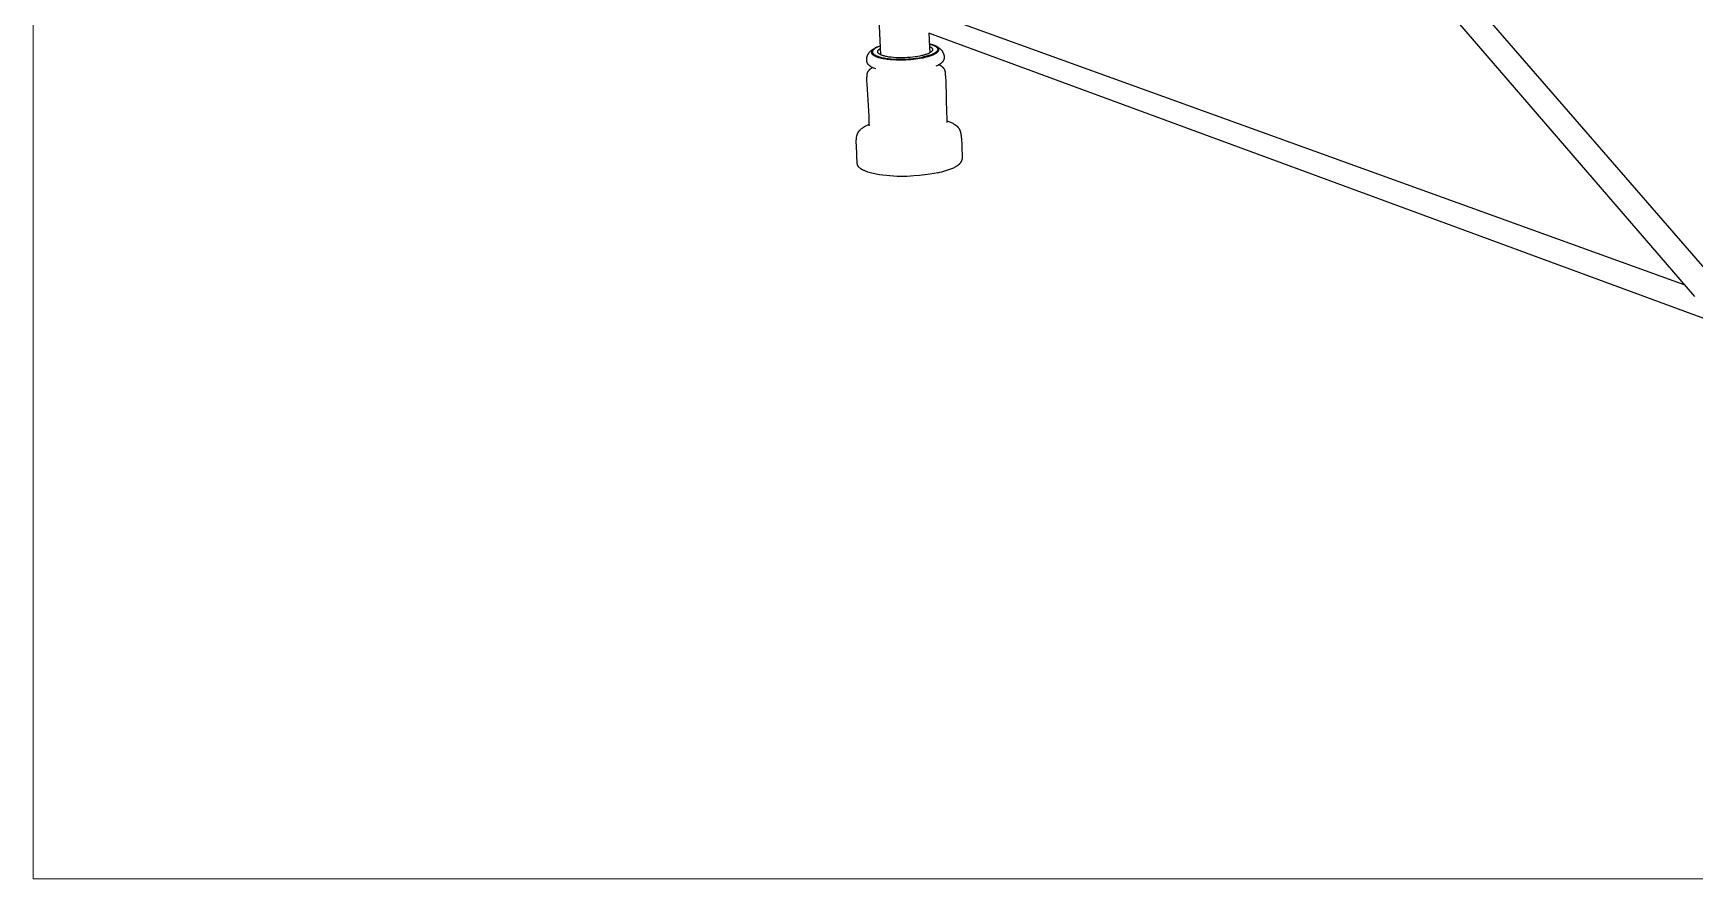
# Model space of a CAD drawing. Header units: millimetres. Extents: x -1519 to 3497, y -297 to 3208.
# Drawn here: x -1519 to -61, y -297 to 445 of the extents above; entities that cross this region are included whole.
import ezdxf

# ---------------------------------------------------------------- set-up
doc = ezdxf.new("R2010")
doc.units = ezdxf.units.MM
doc.header["$MEASUREMENT"] = 0
doc.layers.add('Domyślny', color=7, linetype='Continuous', true_color=0x000000)
doc.layers.add('Utwórz2D linie widoczne', color=7, linetype='Continuous', true_color=0x000000)

msp = doc.modelspace()

# ---------------------------------------------------------------- linework, layer by layer
at = {"layer": 'Domyślny', "color": 18, "lineweight": 15, "true_color": 0x000000}
for p, q in [((-1519.1, -296.8), (-1519.1, 3207.8)), ((3492.4, -296.8), (-1519.1, -296.8))]:
    msp.add_line(p, q, dxfattribs=at)
at = {"layer": 'Utwórz2D linie widoczne'}
for p, q in [((-775.5, 426.1), (-801.8, 1034.2)), ((-322.9, 549.9), (-44.8, 229.6)), ((-61.3, 214), (-340.1, 537.3)), ((-705.4, 453.8), (-70.1, 224.2)), ((-33.5, 187.6), (-733.4, 445.1)), ((-733.2, 445), (-732.5, 427.9)), ((-787.8, 423), (-787.7, 423.2)), ((-787.8, 422.7), (-787.8, 423)), ((-787.7, 423.7), (-787.6, 423.9)), ((-787.7, 423.4), (-787.7, 423.7)), ((-787.7, 423.2), (-787.7, 423.4)), ((-787.6, 424.1), (-787.5, 424.4)), ((-787.6, 423.9), (-787.6, 424.1)), ((-787.5, 424.4), (-787.4, 424.6)), ((-787.4, 424.8), (-787.3, 425)), ((-787.4, 424.6), (-787.4, 424.8)), ((-787.3, 425), (-787.2, 425.3)), ((-787.2, 425.3), (-787.1, 425.6)), ((-787.1, 425.6), (-787, 425.9)), ((-787, 425.9), (-786.8, 426.2)), ((-786.8, 426.2), (-786.7, 426.5)), ((-786.7, 426.5), (-786.5, 426.7)), ((-786.5, 426.7), (-786.3, 427)), ((-786.3, 427), (-786.2, 427.3)), ((-786.2, 427.3), (-786, 427.6)), ((-786, 427.6), (-785.8, 427.9)), ((-785.8, 427.9), (-785.6, 428.1)), ((-785.6, 428.1), (-785.3, 428.4)), ((-785.3, 428.4), (-785.1, 428.6)), ((-785.1, 428.6), (-784.9, 428.9)), ((-784.9, 428.9), (-784.7, 429.1)), ((-784.7, 429.1), (-784.4, 429.3)), ((-784.4, 429.3), (-784.1, 429.6)), ((-784.1, 429.6), (-783.9, 429.8)), ((-783.9, 429.8), (-783.6, 430.1)), ((-783.6, 428.8), (-783.7, 428.7)), ((-783.7, 428.7), (-783.7, 428.6)), ((-783.7, 428.6), (-783.7, 428.5)), ((-783.7, 428.5), (-783.7, 428.4)), ((-783.7, 428.4), (-783.7, 428.3)), ((-783.7, 428.3), (-783.7, 428.2)), ((-783.7, 428.2), (-783.7, 428.1)), ((-783.7, 428.1), (-783.7, 428)), ((-783.7, 428), (-783.6, 427.9)), ((-783.6, 430.1), (-783.3, 430.3)), ((-783.5, 429.2), (-783.6, 429.1)), ((-783.6, 429.1), (-783.6, 429)), ((-783.6, 429), (-783.6, 428.9)), ((-783.6, 428.9), (-783.6, 428.8)), ((-783.6, 427.9), (-783.6, 427.8)), ((-783.6, 427.8), (-783.6, 427.7)), ((-783.6, 427.7), (-783.5, 427.6)), ((-783.4, 429.4), (-783.5, 429.3)), ((-783.5, 429.3), (-783.5, 429.2)), ((-783.5, 427.6), (-783.5, 427.5)), ((-783.5, 427.5), (-783.5, 427.4)), ((-783.5, 427.4), (-783.4, 427.3)), ((-783.3, 429.6), (-783.4, 429.5)), ((-783.4, 429.5), (-783.4, 429.4)), ((-783.4, 427.3), (-783.3, 427.2)), ((-783.3, 430.3), (-783, 430.5)), ((-783.2, 429.8), (-783.3, 429.7)), ((-783.3, 429.7), (-783.3, 429.6)), ((-783.3, 427.2), (-783.3, 427.2)), ((-783.3, 427.2), (-783.2, 427.1)), ((-783.1, 429.9), (-783.2, 429.8)), ((-783.2, 427.1), (-783.1, 427)), ((-783, 430.1), (-783.1, 430)), ((-783.1, 430), (-783.1, 429.9)), ((-783.1, 427), (-783.1, 426.9)), ((-783.1, 426.9), (-783, 426.8)), ((-783, 430.5), (-782.7, 430.7)), ((-782.9, 430.1), (-783, 430.1)), ((-783, 426.8), (-782.9, 426.7)), ((-782.8, 430.2), (-782.9, 430.1)), ((-782.9, 426.7), (-782.8, 426.6)), ((-782.7, 430.4), (-782.8, 430.3)), ((-782.8, 430.3), (-782.8, 430.2)), ((-782.7, 429.2), (-782.8, 429.1)), ((-782.8, 429.1), (-782.8, 429.1)), ((-782.8, 429.1), (-782.8, 429)), ((-782.8, 429), (-782.8, 428.9)), ((-782.8, 428.9), (-782.8, 428.8)), ((-782.8, 428.8), (-782.8, 428.7)), ((-782.8, 428.7), (-782.8, 428.6)), ((-782.8, 428.6), (-782.8, 428.5)), ((-782.8, 428.5), (-782.8, 428.4)), ((-782.8, 428.4), (-782.8, 428.3)), ((-782.8, 428.3), (-782.7, 428.2)), ((-782.8, 426.6), (-782.7, 426.5)), ((-782.7, 430.7), (-782.4, 430.9)), ((-782.6, 430.5), (-782.7, 430.4)), ((-782.6, 429.5), (-782.7, 429.4)), ((-782.7, 429.4), (-782.7, 429.3)), ((-782.7, 429.3), (-782.7, 429.2)), ((-782.7, 428.2), (-782.7, 428.1)), ((-782.7, 428.1), (-782.7, 428)), ((-782.7, 428), (-782.6, 427.9)), ((-782.7, 426.5), (-782.6, 426.4)), ((-782.5, 430.6), (-782.6, 430.5)), ((-782.5, 429.8), (-782.6, 429.7)), ((-782.6, 429.7), (-782.6, 429.6)), ((-782.6, 429.6), (-782.6, 429.5)), ((-782.6, 427.9), (-782.6, 427.8)), ((-782.6, 427.8), (-782.5, 427.7)), ((-782.6, 426.4), (-782.5, 426.3)), ((-782.4, 430.7), (-782.5, 430.6)), ((-782.4, 430), (-782.5, 429.9)), ((-782.5, 429.9), (-782.5, 429.8)), ((-782.5, 427.7), (-782.5, 427.6)), ((-782.5, 427.6), (-782.4, 427.6)), ((-782.5, 426.3), (-782.4, 426.2)), ((-782.4, 430.9), (-782, 431.1)), ((-782.3, 430.8), (-782.4, 430.7)), ((-782.3, 430.1), (-782.4, 430)), ((-782.4, 427.6), (-782.4, 427.5)), ((-782.4, 427.5), (-782.3, 427.4)), ((-782.4, 426.2), (-782.3, 426.1)), ((-782.2, 430.9), (-782.3, 430.8)), ((-782.2, 430.2), (-782.3, 430.1)), ((-782.3, 430.1), (-782.3, 430.1)), ((-782.3, 427.4), (-782.2, 427.3)), ((-782.3, 426.1), (-782.1, 426)), ((-782.1, 430.9), (-782.2, 430.9)), ((-782.1, 430.3), (-782.2, 430.2)), ((-782.2, 427.3), (-782.2, 427.2)), ((-782.2, 427.2), (-782.1, 427.1)), ((-781.9, 431.1), (-782.1, 430.9)), ((-782, 430.5), (-782.1, 430.4)), ((-782.1, 430.4), (-782.1, 430.3)), ((-782.1, 427.1), (-782, 427)), ((-782.1, 426), (-782, 425.9)), ((-782, 431.1), (-781.7, 431.3)), ((-781.9, 430.6), (-782, 430.5)), ((-782, 427), (-781.9, 426.9)), ((-782, 425.9), (-781.9, 425.8)), ((-781.6, 431.3), (-781.9, 431.1)), ((-781.8, 430.7), (-781.9, 430.6)), ((-781.9, 426.9), (-781.8, 426.8)), ((-781.9, 425.8), (-781.7, 425.7)), ((-781.7, 430.8), (-781.8, 430.7)), ((-781.8, 426.8), (-781.7, 426.7)), ((-781.7, 431.3), (-781.3, 431.6)), ((-781.6, 430.9), (-781.7, 430.8)), ((-781.7, 430.8), (-781.7, 430.8)), ((-781.7, 426.7), (-781.6, 426.6)), ((-781.7, 425.7), (-781.6, 425.6)), ((-781.4, 431.4), (-781.6, 431.3)), ((-781.5, 431), (-781.6, 430.9)), ((-781.6, 426.6), (-781.5, 426.5)), ((-781.6, 425.6), (-781.4, 425.5)), ((-781.4, 431.1), (-781.5, 431)), ((-781.5, 426.5), (-781.4, 426.4)), ((-781.1, 431.6), (-781.4, 431.4)), ((-781.2, 431.3), (-781.4, 431.1)), ((-781.4, 426.4), (-781.2, 426.4)), ((-781.4, 425.5), (-781.3, 425.4)), ((-781.3, 431.6), (-781, 431.8)), ((-781.3, 425.4), (-780.9, 425.3)), ((-781, 431.4), (-781.2, 431.3)), ((-781.2, 426.4), (-781.1, 426.3)), ((-780.9, 431.8), (-781.1, 431.6)), ((-781.1, 426.3), (-781, 426.2)), ((-781, 431.8), (-780.6, 432)), ((-780.7, 431.6), (-781, 431.4)), ((-781, 426.2), (-780.8, 426.1)), ((-780.6, 431.9), (-780.9, 431.8)), ((-780.9, 425.3), (-780.6, 425.1)), ((-780.8, 426.1), (-780.7, 426)), ((-780.5, 431.7), (-780.7, 431.6)), ((-780.7, 426), (-780.6, 425.9)), ((-780.6, 432), (-779.9, 432.3)), ((-780.3, 432.1), (-780.6, 431.9)), ((-780.6, 425.9), (-780.4, 425.8)), ((-780.6, 425.1), (-780.2, 424.9)), ((-780.3, 431.9), (-780.5, 431.7)), ((-780.4, 425.8), (-780.1, 425.7)), ((-780, 432.2), (-780.3, 432.1)), ((-780, 432), (-780.3, 431.9)), ((-780.2, 424.9), (-779.8, 424.7)), ((-780.1, 425.7), (-779.7, 425.5)), ((-779.7, 432.4), (-780, 432.2)), ((-779.7, 432.2), (-780, 432)), ((-779.9, 432.3), (-779.1, 432.7)), ((-779.8, 424.7), (-779.4, 424.6)), ((-779.1, 432.7), (-779.7, 432.4)), ((-779.5, 432.3), (-779.7, 432.2)), ((-779.7, 425.5), (-779.4, 425.3)), ((-779.2, 432.5), (-779.5, 432.3)), ((-779.4, 425.3), (-779, 425.2)), ((-779.4, 424.6), (-779, 424.4)), ((-778.9, 432.6), (-779.2, 432.5)), ((-778.5, 432.9), (-779.1, 432.7)), ((-779, 425.2), (-778.6, 425)), ((-779, 424.4), (-778.5, 424.2)), ((-778.3, 432.9), (-778.9, 432.6)), ((-778.6, 425), (-778.2, 424.8)), ((-777.8, 433.2), (-778.5, 432.9)), ((-778.5, 424.2), (-778, 424.1)), ((-777.7, 433.1), (-778.3, 432.9)), ((-778.2, 429.2), (-778.2, 429.3)), ((-778.2, 429.3), (-778.1, 429.3)), ((-778.2, 429.1), (-778.2, 429.2)), ((-778.2, 429.2), (-778.2, 429.2)), ((-778.2, 429), (-778.2, 429.1)), ((-778.2, 428.9), (-778.2, 429)), ((-778.2, 429), (-778.2, 429)), ((-778.2, 428.8), (-778.2, 428.9)), ((-778.2, 428.9), (-778.2, 428.9)), ((-778.2, 428.7), (-778.2, 428.8)), ((-778.2, 428.8), (-778.2, 428.8)), ((-778.2, 428.6), (-778.2, 428.7)), ((-778.2, 428.7), (-778.2, 428.7)), ((-778.1, 428.5), (-778.2, 428.6)), ((-778.2, 428.6), (-778.2, 428.6)), ((-778.2, 424.8), (-777.7, 424.7)), ((-778.1, 429.5), (-778.1, 429.6)), ((-778.1, 429.6), (-778, 429.6)), ((-778.1, 429.4), (-778.1, 429.5)), ((-778.1, 429.5), (-778.1, 429.5)), ((-778.1, 429.3), (-778.1, 429.4)), ((-778.1, 429.4), (-778.1, 429.4)), ((-778.1, 428.4), (-778.1, 428.5)), ((-778.1, 428.5), (-778.1, 428.5)), ((-778.1, 428.3), (-778.1, 428.4)), ((-778.1, 428.4), (-778.1, 428.4)), ((-778, 428.2), (-778.1, 428.3)), ((-778.1, 428.3), (-778.1, 428.3)), ((-778, 429.7), (-778, 429.8)), ((-778, 429.8), (-777.9, 429.8)), ((-778, 429.6), (-778, 429.7)), ((-778, 429.7), (-778, 429.7)), ((-778, 428.1), (-778, 428.2)), ((-778, 428.2), (-778, 428.2)), ((-778, 428), (-778, 428.1)), ((-778, 428.1), (-778, 428.1)), ((-777.9, 428), (-778, 428)), ((-778, 424.1), (-777.5, 423.9)), ((-777.9, 429.9), (-777.8, 430)), ((-777.9, 429.8), (-777.9, 429.9)), ((-777.9, 429.9), (-777.9, 429.9)), ((-777.9, 427.9), (-777.9, 428)), ((-777.9, 428), (-777.9, 428)), ((-777.8, 427.9), (-777.9, 427.9)), ((-777.2, 433.4), (-777.8, 433.2)), ((-777.8, 430), (-777.8, 430.1)), ((-777.8, 430.1), (-777.7, 430.1)), ((-777.8, 430), (-777.8, 430)), ((-777.8, 427.8), (-777.8, 427.9)), ((-777.7, 427.7), (-777.8, 427.8)), ((-777.8, 427.8), (-777.8, 427.8)), ((-777.1, 433.4), (-777.7, 433.1)), ((-777.7, 430.1), (-777.7, 430.2)), ((-777.7, 430.2), (-777.6, 430.2)), ((-777.7, 427.6), (-777.7, 427.7)), ((-777.7, 427.7), (-777.7, 427.7)), ((-777.6, 427.6), (-777.7, 427.6)), ((-777.7, 424.7), (-777.3, 424.5)), ((-777.6, 430.3), (-777.5, 430.5)), ((-777.6, 430.2), (-777.6, 430.3)), ((-777.6, 430.3), (-777.6, 430.3)), ((-777.6, 427.5), (-777.6, 427.6)), ((-777.5, 427.5), (-777.6, 427.5)), ((-777.5, 430.5), (-777.4, 430.6)), ((-777.5, 427.4), (-777.5, 427.5)), ((-777.4, 427.3), (-777.5, 427.4)), ((-777.5, 423.9), (-777, 423.8)), ((-777.4, 430.6), (-777.3, 430.7)), ((-777.3, 427.3), (-777.4, 427.3)), ((-777.3, 430.7), (-777.2, 430.8)), ((-777.2, 427.2), (-777.3, 427.3)), ((-777.3, 424.5), (-776.8, 424.4)), ((-776.5, 433.7), (-777.2, 433.4)), ((-777.2, 430.8), (-777, 430.9)), ((-777.1, 427.1), (-777.2, 427.2)), ((-776.4, 433.6), (-777.1, 433.4)), ((-777, 427), (-777.1, 427.1)), ((-777, 430.9), (-776.9, 431)), ((-776.8, 426.9), (-777, 427)), ((-777, 423.8), (-776, 423.5)), ((-776.9, 431), (-776.8, 431.1)), ((-776.8, 431.1), (-776.6, 431.2)), ((-776.7, 426.8), (-776.8, 426.9)), ((-776.8, 424.4), (-775.8, 424.1)), ((-776.6, 426.7), (-776.7, 426.8)), ((-776.6, 431.2), (-776.5, 431.3)), ((-776.5, 426.6), (-776.6, 426.7)), ((-775.8, 433.9), (-776.5, 433.7)), ((-776.5, 431.3), (-776.4, 431.4)), ((-776.3, 426.6), (-776.5, 426.6)), ((-775.8, 433.9), (-776.4, 433.6)), ((-776.4, 431.4), (-776.2, 431.5)), ((-776.2, 426.5), (-776.3, 426.6)), ((-776.2, 431.5), (-776, 431.6)), ((-776, 426.4), (-776.2, 426.5)), ((-776, 431.6), (-775.7, 431.8)), ((-775.9, 426.3), (-776, 426.4)), ((-776, 423.5), (-774.9, 423.2)), ((-775.6, 426.2), (-775.9, 426.3)), ((-775.8, 424.1), (-774.8, 423.9)), ((-775.3, 426), (-775.6, 426.2)), ((-774.9, 425.9), (-775.3, 426)), ((-774.6, 425.7), (-774.9, 425.9)), ((-774.9, 423.2), (-773.7, 423)), ((-774.8, 423.9), (-773.7, 423.6)), ((-774, 425.5), (-774.6, 425.7)), ((-773.3, 425.3), (-774, 425.5)), ((-773.7, 423.6), (-772.6, 423.4)), ((-773.7, 423), (-772.5, 422.8)), ((-772.6, 425.1), (-773.3, 425.3)), ((-771.9, 424.9), (-772.6, 425.1)), ((-772.6, 423.4), (-771.4, 423.2)), ((-772.5, 422.8), (-771.2, 422.6)), ((-771.1, 424.7), (-771.9, 424.9)), ((-771.4, 423.2), (-770.1, 423)), ((-770.3, 424.6), (-771.1, 424.7)), ((-769.4, 424.4), (-770.3, 424.6)), ((-770.1, 423), (-768.9, 422.9)), ((-768.4, 424.2), (-769.4, 424.4)), ((-768.9, 422.9), (-766.3, 422.6)), ((-767.4, 424.1), (-768.4, 424.2)), ((-766.4, 424), (-767.4, 424.1)), ((-764.2, 423.8), (-766.4, 424)), ((-761.9, 423.6), (-764.2, 423.8)), ((-759.5, 423.5), (-761.9, 423.6)), ((-757, 423.5), (-759.5, 423.5)), ((-754.5, 423.6), (-757, 423.5)), ((-752.1, 423.7), (-754.5, 423.6)), ((-749.7, 423.9), (-752.1, 423.7)), ((-747.4, 424.1), (-749.7, 423.9)), ((-749, 422.7), (-747, 422.9)), ((-745.2, 424.4), (-747.4, 424.1)), ((-747, 422.9), (-745.1, 423.1)), ((-743.1, 424.7), (-745.2, 424.4)), ((-745.1, 423.1), (-743.3, 423.3)), ((-744.9, 422.6), (-743, 422.8)), ((-743.3, 423.3), (-741.7, 423.6)), ((-741.2, 425), (-743.1, 424.7)), ((-743, 422.8), (-741.3, 423.1)), ((-741.7, 423.6), (-740.2, 423.8)), ((-741.3, 423.1), (-739.7, 423.4)), ((-739.6, 425.4), (-741.2, 425)), ((-740.2, 423.8), (-738.8, 424.1)), ((-739.7, 423.4), (-738.3, 423.6)), ((-738.8, 425.6), (-739.6, 425.4)), ((-738, 425.8), (-738.8, 425.6)), ((-737.1, 424.5), (-738.8, 424.1)), ((-738.3, 423.6), (-736.5, 424)), ((-737.2, 426), (-738, 425.8)), ((-736.4, 426.3), (-737.2, 426)), ((-735.4, 424.9), (-737.1, 424.5)), ((-736.5, 424), (-734.8, 424.5)), ((-735.7, 426.5), (-736.4, 426.3)), ((-735, 426.8), (-735.7, 426.5)), ((-734.6, 425.1), (-735.4, 424.9)), ((-734.3, 427), (-735, 426.8)), ((-734.8, 424.5), (-733.9, 424.7)), ((-733.7, 425.4), (-734.6, 425.1)), ((-733.7, 427.3), (-734.3, 427)), ((-733.9, 424.7), (-733, 425)), ((-733.4, 427.4), (-733.7, 427.3)), ((-732.9, 425.6), (-733.7, 425.4)), ((-733.1, 427.6), (-733.4, 427.4)), ((-732.8, 427.7), (-733.1, 427.6)), ((-733, 425), (-732.1, 425.2)), ((-732.2, 435.5), (-732.9, 435.7)), ((-732.9, 435.6), (-732.2, 435.5)), ((-732.1, 425.9), (-732.9, 425.6)), ((-732.8, 433.5), (-732.5, 433.4)), ((-732.6, 427.9), (-732.8, 427.7)), ((-732.3, 428), (-732.6, 427.9)), ((-732.5, 433.4), (-732.3, 433.3)), ((-732.3, 433.3), (-732.1, 433.2)), ((-732.1, 428.2), (-732.3, 428)), ((-731.5, 435.3), (-732.2, 435.5)), ((-732.2, 435.5), (-731.6, 435.3)), ((-732.1, 433.2), (-731.9, 433.1)), ((-731.9, 428.3), (-732.1, 428.2)), ((-731.3, 426.2), (-732.1, 425.9)), ((-732.1, 425.2), (-731.3, 425.5)), ((-731.9, 433.1), (-731.7, 433)), ((-731.6, 428.5), (-731.9, 428.3)), ((-731.7, 433), (-731.5, 432.8)), ((-731.6, 435.3), (-731, 435.1)), ((-731.4, 428.6), (-731.6, 428.5)), ((-730.9, 435.2), (-731.5, 435.3)), ((-731.5, 432.8), (-731.4, 432.8)), ((-731.4, 432.8), (-731.3, 432.7)), ((-731.3, 428.7), (-731.4, 428.6)), ((-731.3, 432.7), (-731.2, 432.6)), ((-731.2, 428.8), (-731.3, 428.8)), ((-731.3, 428.8), (-731.3, 428.7)), ((-730.5, 426.5), (-731.3, 426.2)), ((-731.3, 425.5), (-730.4, 425.8)), ((-731.2, 432.6), (-731.2, 432.6)), ((-731.2, 432.6), (-731.1, 432.5)), ((-731.1, 428.9), (-731.2, 428.8)), ((-731.1, 432.5), (-731, 432.4)), ((-731, 429), (-731.1, 428.9)), ((-731, 435.1), (-730.5, 434.9)), ((-731, 432.4), (-730.9, 432.4)), ((-730.9, 429.1), (-731, 429)), ((-730.3, 435), (-730.9, 435.2)), ((-730.9, 432.4), (-730.8, 432.3)), ((-730.8, 429.1), (-730.9, 429.1)), ((-730.8, 432.3), (-730.8, 432.2)), ((-730.8, 432.2), (-730.7, 432.2)), ((-730.7, 429.3), (-730.8, 429.2)), ((-730.8, 429.2), (-730.8, 429.1)), ((-730.7, 432.2), (-730.7, 432.1)), ((-730.7, 432.1), (-730.6, 432)), ((-730.6, 429.4), (-730.7, 429.3)), ((-730.6, 432), (-730.5, 432)), ((-730.5, 429.5), (-730.6, 429.4)), ((-730.6, 429.4), (-730.6, 429.4)), ((-730.5, 434.9), (-729.9, 434.7)), ((-730.5, 432), (-730.5, 431.9)), ((-730.5, 431.9), (-730.4, 431.8)), ((-730.4, 429.7), (-730.5, 429.6)), ((-730.5, 429.6), (-730.5, 429.5)), ((-730.1, 426.7), (-730.5, 426.5)), ((-730.4, 431.8), (-730.4, 431.8)), ((-730.4, 431.8), (-730.3, 431.7)), ((-730.3, 429.8), (-730.4, 429.7)), ((-730.4, 429.7), (-730.4, 429.7)), ((-730.4, 425.8), (-729.6, 426.2)), ((-729.7, 434.8), (-730.3, 435)), ((-730.3, 431.7), (-730.3, 431.7)), ((-730.3, 431.7), (-730.3, 431.6)), ((-730.3, 431.6), (-730.3, 431.6)), ((-730.3, 431.6), (-730.3, 431.6)), ((-730.3, 431.6), (-730.2, 431.5)), ((-730.2, 430), (-730.3, 429.9)), ((-730.3, 429.9), (-730.3, 429.9)), ((-730.3, 429.9), (-730.3, 429.9)), ((-730.3, 429.9), (-730.3, 429.8)), ((-730.2, 431.5), (-730.2, 431.5)), ((-730.2, 431.5), (-730.2, 431.4)), ((-730.2, 431.4), (-730.2, 431.4)), ((-730.2, 431.4), (-730.2, 431.4)), ((-730.2, 431.4), (-730.2, 431.3)), ((-730.2, 431.3), (-730.1, 431.3)), ((-730.1, 430.2), (-730.2, 430.2)), ((-730.2, 430.2), (-730.2, 430.1)), ((-730.2, 430.1), (-730.2, 430.1)), ((-730.2, 430.1), (-730.2, 430.1)), ((-730.2, 430.1), (-730.2, 430)), ((-730.2, 430), (-730.2, 430)), ((-730.1, 431.3), (-730.1, 431.3)), ((-730.1, 431.3), (-730.1, 431.2)), ((-730.1, 431.2), (-730.1, 431.2)), ((-730.1, 431.2), (-730.1, 431.2)), ((-730.1, 431.2), (-730.1, 431.1)), ((-730.1, 431.1), (-730.1, 431.1)), ((-730.1, 431.1), (-730.1, 431)), ((-730.1, 431), (-730.1, 431)), ((-730.1, 431), (-730.1, 431)), ((-730.1, 431), (-730.1, 430.9)), ((-730.1, 430.9), (-730.1, 430.9)), ((-730.1, 430.9), (-730.1, 430.9)), ((-730.1, 430.9), (-730.1, 430.8)), ((-730.1, 430.8), (-730.1, 430.8)), ((-730.1, 430.8), (-730.1, 430.7)), ((-730.1, 430.7), (-730.1, 430.7)), ((-730.1, 430.7), (-730.1, 430.7)), ((-730.1, 430.7), (-730.1, 430.6)), ((-730.1, 430.6), (-730.1, 430.6)), ((-730.1, 430.6), (-730.1, 430.6)), ((-730.1, 430.6), (-730.1, 430.5)), ((-730.1, 430.5), (-730.1, 430.5)), ((-730.1, 430.5), (-730.1, 430.4)), ((-730.1, 430.4), (-730.1, 430.4)), ((-730.1, 430.4), (-730.1, 430.4)), ((-730.1, 430.4), (-730.1, 430.3)), ((-730.1, 430.3), (-730.1, 430.3)), ((-730.1, 430.3), (-730.1, 430.2)), ((-730.1, 430.2), (-730.1, 430.2)), ((-729.7, 426.8), (-730.1, 426.7)), ((-729.9, 434.7), (-729.4, 434.5)), ((-729.1, 434.6), (-729.7, 434.8)), ((-729.4, 427), (-729.7, 426.8)), ((-729.6, 426.2), (-729.2, 426.3)), ((-729.4, 434.7), (-729, 434.5)), ((-729.4, 434.5), (-729, 434.3)), ((-729, 427.2), (-729.4, 427)), ((-729.2, 426.3), (-728.8, 426.5)), ((-728.6, 434.4), (-729.1, 434.6)), ((-729, 434.5), (-728.1, 434.2)), ((-729, 434.3), (-728.5, 434.1)), ((-728.7, 427.4), (-729, 427.2)), ((-728.8, 426.5), (-728.5, 426.7)), ((-728.3, 427.5), (-728.7, 427.4)), ((-728.1, 434.2), (-728.6, 434.4)), ((-728.5, 434.1), (-728.3, 434)), ((-728.5, 426.7), (-728.1, 426.9)), ((-728.3, 434), (-728.1, 433.9)), ((-728, 427.7), (-728.3, 427.5)), ((-728.1, 434.2), (-727.7, 434)), ((-727.6, 433.9), (-728.1, 434.2)), ((-728.1, 433.9), (-727.9, 433.8)), ((-728.1, 426.9), (-727.7, 427.1)), ((-727.7, 427.9), (-728, 427.7)), ((-727.9, 433.8), (-727.7, 433.7)), ((-727.7, 434), (-727.3, 433.8)), ((-727.7, 433.7), (-727.5, 433.6)), ((-727.4, 428.1), (-727.7, 427.9)), ((-727.7, 427.1), (-727.4, 427.3)), ((-727.4, 433.8), (-727.6, 433.9)), ((-727.5, 433.6), (-727.3, 433.5)), ((-727.2, 433.7), (-727.4, 433.8)), ((-727.3, 428.2), (-727.4, 428.1)), ((-727.4, 427.3), (-727.1, 427.5)), ((-727.3, 433.8), (-726.9, 433.7)), ((-727.3, 433.5), (-727.2, 433.4)), ((-727.2, 428.3), (-727.3, 428.2)), ((-727, 433.6), (-727.2, 433.7)), ((-727.2, 433.4), (-727, 433.3)), ((-727, 428.4), (-727.2, 428.3)), ((-727.1, 427.5), (-726.8, 427.7)), ((-726.8, 433.5), (-727, 433.6)), ((-727, 433.3), (-726.9, 433.2)), ((-726.9, 428.5), (-727, 428.4)), ((-726.9, 433.7), (-726.6, 433.5)), ((-726.9, 433.2), (-726.7, 433)), ((-726.8, 428.6), (-726.9, 428.5)), ((-726.6, 433.4), (-726.8, 433.5)), ((-726.7, 428.7), (-726.8, 428.6)), ((-726.8, 427.7), (-726.6, 427.8)), ((-726.7, 433), (-726.6, 432.9)), ((-726.6, 428.8), (-726.7, 428.7)), ((-726.6, 433.5), (-726.2, 433.3)), ((-726.4, 433.3), (-726.6, 433.4)), ((-726.6, 432.9), (-726.5, 432.8)), ((-726.4, 428.9), (-726.6, 428.8)), ((-726.6, 427.8), (-726.5, 427.9)), ((-726.5, 432.8), (-726.4, 432.8)), ((-726.5, 427.9), (-726.3, 428)), ((-726.3, 433.2), (-726.4, 433.3)), ((-726.4, 432.8), (-726.3, 432.7)), ((-726.3, 429), (-726.4, 428.9)), ((-726.1, 433), (-726.3, 433.2)), ((-726.3, 432.7), (-726.3, 432.7)), ((-726.3, 432.7), (-726.2, 432.6)), ((-726.2, 429.2), (-726.3, 429)), ((-726.3, 428), (-726.2, 428.1)), ((-726.2, 433.3), (-725.8, 433.1)), ((-726.2, 432.6), (-726.2, 432.5)), ((-726.2, 432.5), (-726.1, 432.5)), ((-726.1, 429.4), (-726.2, 429.3)), ((-726.2, 429.3), (-726.2, 429.2)), ((-726.2, 428.1), (-726.1, 428.2)), ((-725.9, 432.9), (-726.1, 433)), ((-726.1, 432.5), (-726.1, 432.4)), ((-726.1, 432.4), (-726, 432.4)), ((-726, 429.4), (-726.1, 429.4)), ((-726.1, 428.2), (-725.9, 428.3)), ((-726, 432.4), (-726, 432.3)), ((-726, 432.3), (-725.9, 432.2)), ((-725.9, 429.5), (-726, 429.5)), ((-726, 429.5), (-726, 429.4)), ((-725.8, 432.8), (-725.9, 432.9)), ((-725.9, 432.2), (-725.9, 432.2)), ((-725.9, 432.2), (-725.9, 432.1)), ((-725.9, 432.1), (-725.8, 432.1)), ((-725.8, 429.7), (-725.9, 429.6)), ((-725.9, 429.6), (-725.9, 429.6)), ((-725.9, 429.6), (-725.9, 429.5)), ((-725.9, 428.3), (-725.8, 428.4)), ((-725.8, 433.1), (-725.5, 432.9)), ((-725.7, 432.7), (-725.8, 432.8)), ((-725.8, 432.1), (-725.8, 432)), ((-725.8, 432), (-725.8, 432)), ((-725.8, 432), (-725.7, 431.9)), ((-725.7, 429.9), (-725.8, 429.8)), ((-725.8, 429.8), (-725.8, 429.8)), ((-725.8, 429.8), (-725.8, 429.7)), ((-725.8, 428.4), (-725.7, 428.5)), ((-725.5, 432.6), (-725.7, 432.7)), ((-725.7, 431.9), (-725.7, 431.8)), ((-725.7, 431.8), (-725.7, 431.8)), ((-725.7, 431.8), (-725.6, 431.7)), ((-725.6, 430.1), (-725.7, 430)), ((-725.7, 430), (-725.7, 430)), ((-725.7, 430), (-725.7, 429.9)), ((-725.7, 429.9), (-725.7, 429.9)), ((-725.7, 428.5), (-725.6, 428.6)), ((-725.6, 431.7), (-725.6, 431.7)), ((-725.6, 431.7), (-725.6, 431.6)), ((-725.6, 431.6), (-725.6, 431.5)), ((-725.6, 431.5), (-725.5, 431.5)), ((-725.5, 430.4), (-725.6, 430.3)), ((-725.6, 430.3), (-725.6, 430.3)), ((-725.6, 430.3), (-725.6, 430.2)), ((-725.6, 430.2), (-725.6, 430.2)), ((-725.6, 430.2), (-725.6, 430.1)), ((-725.6, 428.6), (-725.5, 428.7)), ((-725.5, 432.9), (-725.2, 432.7)), ((-725.5, 432.5), (-725.5, 432.6)), ((-725.4, 432.4), (-725.5, 432.5)), ((-725.5, 431.5), (-725.5, 431.4)), ((-725.5, 431.4), (-725.5, 431.4)), ((-725.5, 431.4), (-725.5, 431.3)), ((-725.5, 431.3), (-725.5, 431.3)), ((-725.5, 431.3), (-725.5, 431.2)), ((-725.5, 431.2), (-725.5, 431.1)), ((-725.5, 431.1), (-725.5, 431.1)), ((-725.5, 431.1), (-725.5, 431)), ((-725.5, 431), (-725.5, 431)), ((-725.5, 431), (-725.5, 430.9)), ((-725.5, 430.9), (-725.5, 430.8)), ((-725.5, 430.8), (-725.5, 430.8)), ((-725.5, 430.8), (-725.5, 430.7)), ((-725.5, 430.7), (-725.5, 430.7)), ((-725.5, 430.7), (-725.5, 430.6)), ((-725.5, 430.6), (-725.5, 430.6)), ((-725.5, 430.6), (-725.5, 430.5)), ((-725.5, 430.5), (-725.5, 430.4)), ((-725.5, 430.4), (-725.5, 430.4)), ((-725.5, 428.7), (-725.4, 428.8)), ((-725.3, 432.4), (-725.4, 432.4)), ((-725.4, 428.8), (-725.3, 429)), ((-725.3, 432.3), (-725.3, 432.4)), ((-725.2, 432.3), (-725.3, 432.3)), ((-725.3, 429), (-725.2, 429.1)), ((-725.2, 432.7), (-724.9, 432.5)), ((-725.2, 432.2), (-725.2, 432.3)), ((-725.1, 432.1), (-725.2, 432.2)), ((-725.2, 429.1), (-725.1, 429.1)), ((-725, 432), (-725.1, 432.1)), ((-725.1, 432.1), (-725.1, 432.1)), ((-725.1, 429.1), (-725.1, 429.2)), ((-725.1, 429.2), (-725, 429.2)), ((-725, 431.9), (-725, 432)), ((-725, 432), (-725, 432)), ((-724.9, 431.8), (-725, 431.9)), ((-725, 429.3), (-725, 429.4)), ((-725, 429.4), (-724.9, 429.4)), ((-725, 429.2), (-725, 429.3)), ((-724.9, 432.5), (-724.5, 432.3)), ((-724.9, 431.7), (-724.9, 431.8)), ((-724.9, 431.8), (-724.9, 431.8)), ((-724.8, 431.7), (-724.9, 431.7)), ((-724.9, 429.5), (-724.8, 429.6)), ((-724.9, 429.4), (-724.9, 429.5)), ((-724.9, 429.5), (-724.9, 429.5)), ((-724.8, 431.6), (-724.8, 431.7)), ((-724.8, 431.5), (-724.8, 431.6)), ((-724.7, 431.5), (-724.8, 431.5)), ((-724.8, 429.7), (-724.7, 429.8)), ((-724.8, 429.6), (-724.8, 429.7)), ((-724.8, 429.7), (-724.8, 429.7)), ((-724.7, 431.4), (-724.7, 431.5)), ((-724.7, 431.3), (-724.7, 431.4)), ((-724.7, 431.4), (-724.7, 431.4)), ((-724.6, 431.2), (-724.7, 431.3)), ((-724.7, 430), (-724.6, 430.1)), ((-724.7, 429.9), (-724.7, 430)), ((-724.7, 430), (-724.7, 430)), ((-724.7, 429.8), (-724.7, 429.9)), ((-724.7, 429.8), (-724.7, 429.8)), ((-724.6, 431.1), (-724.6, 431.2)), ((-724.6, 431.2), (-724.6, 431.2)), ((-724.6, 431), (-724.6, 431.1)), ((-724.6, 430.9), (-724.6, 431)), ((-724.6, 431), (-724.6, 431)), ((-724.6, 430.8), (-724.6, 430.9)), ((-724.6, 430.9), (-724.6, 430.9)), ((-724.6, 430.7), (-724.6, 430.8)), ((-724.6, 430.6), (-724.6, 430.7)), ((-724.6, 430.7), (-724.6, 430.7)), ((-724.6, 430.5), (-724.6, 430.6)), ((-724.6, 430.6), (-724.6, 430.6)), ((-724.6, 430.4), (-724.6, 430.5)), ((-724.6, 430.3), (-724.6, 430.4)), ((-724.6, 430.4), (-724.6, 430.4)), ((-724.6, 430.2), (-724.6, 430.3)), ((-724.6, 430.3), (-724.6, 430.3)), ((-724.6, 430.1), (-724.6, 430.2)), ((-724.6, 430.1), (-724.6, 430.1)), ((-724.5, 432.3), (-724.2, 432.1)), ((-724.2, 432.1), (-723.9, 431.8)), ((-723.9, 431.8), (-723.7, 431.6)), ((-723.7, 431.6), (-723.4, 431.4)), ((-723.4, 431.4), (-723.1, 431.1)), ((-723.1, 431.1), (-722.9, 430.9)), ((-722.9, 430.9), (-722.6, 430.6)), ((-722.6, 430.6), (-722.4, 430.4)), ((-722.4, 430.4), (-722.2, 430.1)), ((-722.2, 430.1), (-721.9, 429.9)), ((-721.9, 429.9), (-721.7, 429.6)), ((-721.7, 429.6), (-721.6, 429.3)), ((-721.6, 429.3), (-721.4, 429)), ((-721.4, 429), (-721.2, 428.7)), ((-721.2, 428.7), (-721, 428.4)), ((-721, 428.4), (-720.9, 428.1)), ((-720.9, 428.1), (-720.7, 427.8)), ((-720.7, 427.8), (-720.7, 427.7)), ((-720.7, 427.7), (-720.6, 427.5)), ((-720.6, 427.5), (-720.5, 427.4)), ((-720.5, 427.4), (-720.5, 427.2)), ((-720.5, 427.2), (-720.4, 427.1)), ((-720.4, 427.1), (-720.4, 426.9)), ((-720.4, 426.9), (-720.3, 426.6)), ((-720.3, 426.6), (-720.2, 426.3)), ((-720.2, 426.3), (-720.1, 426)), ((-720.1, 426), (-720.1, 425.8)), ((-720.1, 425.8), (-720, 425.5)), ((-720, 425.5), (-720, 425.3)), ((-720, 425.3), (-720, 425.1)), ((-720, 425.1), (-719.9, 424.9)), ((-719.9, 423.3), (-720, 423.2)), ((-720, 423.2), (-720, 423)), ((-720, 423), (-720, 422.9)), ((-720, 422.9), (-720, 422.8)), ((-720, 422.8), (-720, 422.7)), ((-719.9, 424.9), (-719.9, 424.7)), ((-719.9, 424.7), (-719.9, 424.5)), ((-719.9, 424.5), (-719.9, 424.3)), ((-719.9, 424.3), (-719.9, 424.1)), ((-719.9, 424.1), (-719.9, 423.8)), ((-719.9, 423.8), (-719.9, 423.5)), ((-719.9, 423.5), (-719.9, 423.4)), ((-719.9, 423.4), (-719.9, 423.3)), ((-787.8, 422.5), (-787.8, 422.7)), ((-787.8, 422.3), (-787.8, 422.5)), ((-787.8, 422.1), (-787.8, 422.3)), ((-787.8, 421.8), (-787.8, 422.1)), ((-787.8, 421.6), (-787.8, 421.8)), ((-787.8, 421.4), (-787.8, 421.6)), ((-787.8, 421.2), (-787.8, 421.4)), ((-787.8, 421), (-787.8, 421.2)), ((-787.7, 420.8), (-787.8, 421)), ((-787.7, 420.6), (-787.7, 420.8)), ((-787.7, 420.4), (-787.7, 420.6)), ((-787.6, 420.2), (-787.7, 420.4)), ((-787.6, 419.9), (-787.6, 420.2)), ((-787.5, 419.7), (-787.6, 419.9)), ((-787.4, 419.5), (-787.5, 419.7)), ((-787.5, 408.6), (-787.4, 408.9)), ((-787.5, 408.3), (-787.5, 408.6)), ((-787.5, 408.1), (-787.5, 408.3)), ((-787.4, 419.3), (-787.4, 419.5)), ((-787.3, 419.1), (-787.4, 419.3)), ((-787.4, 409.3), (-787.3, 409.6)), ((-787.4, 409.1), (-787.4, 409.3)), ((-787.4, 408.9), (-787.4, 409.1)), ((-787.2, 419), (-787.3, 419.1)), ((-787.3, 409.8), (-787.2, 410)), ((-787.3, 409.6), (-787.3, 409.8)), ((-787.1, 418.8), (-787.2, 419)), ((-787.2, 410), (-787.1, 410.2)), ((-787.1, 418.6), (-787.1, 418.8)), ((-787, 418.4), (-787.1, 418.6)), ((-787.1, 410.4), (-787, 410.6)), ((-787.1, 410.2), (-787.1, 410.4)), ((-786.9, 418.3), (-787, 418.4)), ((-787, 410.7), (-786.9, 410.9)), ((-787, 410.6), (-787, 410.7)), ((-786.8, 418.1), (-786.9, 418.3)), ((-786.9, 410.9), (-786.8, 411.1)), ((-786.7, 418), (-786.8, 418.1)), ((-786.8, 411.1), (-786.7, 411.2)), ((-786.5, 417.8), (-786.7, 418)), ((-786.7, 411.2), (-786.6, 411.4)), ((-786.6, 411.4), (-786.5, 411.6)), ((-786.4, 417.6), (-786.5, 417.8)), ((-786.5, 411.6), (-786.4, 411.7)), ((-786.3, 417.5), (-786.4, 417.6)), ((-786.4, 417.6), (-786.4, 417.6)), ((-786.4, 411.7), (-786.3, 411.9)), ((-786.2, 417.4), (-786.3, 417.5)), ((-786.3, 411.9), (-786.2, 412)), ((-786.1, 417.3), (-786.2, 417.4)), ((-786.2, 412), (-786.1, 412.2)), ((-786, 417.1), (-786.1, 417.3)), ((-786.1, 412.2), (-786, 412.3)), ((-785.8, 417), (-786, 417.1)), ((-786, 412.3), (-785.9, 412.5)), ((-785.9, 412.5), (-785.8, 412.6)), ((-785.6, 416.8), (-785.8, 417)), ((-785.8, 412.6), (-785.7, 412.8)), ((-785.7, 412.8), (-785.6, 412.9)), ((-785.4, 416.7), (-785.6, 416.8)), ((-785.6, 412.9), (-785.4, 413)), ((-785.2, 416.5), (-785.4, 416.7)), ((-785.4, 413), (-785.3, 413.2)), ((-785.3, 413.2), (-785.1, 413.3)), ((-785, 416.3), (-785.2, 416.5)), ((-785.1, 413.3), (-785, 413.5)), ((-784.8, 416.2), (-785, 416.3)), ((-785, 413.5), (-784.8, 413.6)), ((-784.5, 416), (-784.8, 416.2)), ((-784.8, 413.6), (-784.7, 413.7)), ((-784.7, 413.7), (-784.5, 413.9)), ((-784.3, 415.9), (-784.5, 416)), ((-784.5, 413.9), (-784.4, 414)), ((-784.4, 414), (-784.2, 414.1)), ((-784.1, 415.7), (-784.3, 415.9)), ((-784.2, 414.1), (-784, 414.3)), ((-783.8, 415.6), (-784.1, 415.7)), ((-784, 414.3), (-783.6, 414.5)), ((-783.5, 415.4), (-783.8, 415.6)), ((-783.6, 414.5), (-783.2, 414.8)), ((-783, 415.1), (-783.5, 415.4)), ((-783.2, 414.8), (-782.8, 415)), ((-782.6, 415), (-783, 415.1)), ((-782.8, 414.6), (-782.7, 415)), ((-782.3, 414.8), (-782.6, 415)), ((-781.6, 414.5), (-782.3, 414.8)), ((-781.2, 414.4), (-781.6, 414.5)), ((-779.9, 413.9), (-781.2, 414.4)), ((-771.2, 422.6), (-769.9, 422.4)), ((-769.9, 422.4), (-768.6, 422.3)), ((-768.6, 422.3), (-767.2, 422.1)), ((-767.2, 422.1), (-764.5, 421.9)), ((-766.3, 422.6), (-763.7, 422.4)), ((-764.5, 421.9), (-761.7, 421.8)), ((-763.7, 422.4), (-761.1, 422.3)), ((-761.7, 421.8), (-759, 421.8)), ((-761.1, 422.3), (-758.5, 422.3)), ((-759, 421.8), (-756.3, 421.8)), ((-758.5, 422.3), (-756, 422.3)), ((-756.3, 421.8), (-753.8, 421.8)), ((-756, 422.3), (-753.5, 422.4)), ((-753.8, 421.8), (-751.4, 422)), ((-753.5, 422.4), (-751.2, 422.5)), ((-751.4, 422), (-749.1, 422.1)), ((-751.2, 422.5), (-749, 422.7)), ((-749.1, 422.1), (-746.9, 422.3)), ((-746.9, 422.3), (-744.9, 422.6)), ((-726.3, 416.4), (-727.1, 416.1)), ((-725.5, 416.8), (-726.3, 416.4)), ((-724.8, 417.2), (-725.5, 416.8)), ((-724.5, 417.4), (-724.8, 417.2)), ((-724.5, 417.2), (-724.6, 417.3)), ((-724.6, 417.3), (-724.6, 417.3)), ((-724.2, 417.6), (-724.5, 417.4)), ((-724.5, 417.4), (-724.4, 417.4)), ((-724.4, 417.2), (-724.5, 417.2)), ((-724.4, 417.4), (-724.4, 417.3)), ((-724.4, 417.3), (-724.4, 417.3)), ((-724.4, 417.3), (-724.4, 417.3)), ((-724.4, 417.3), (-724.4, 417.2)), ((-724.4, 417.2), (-724.4, 417.2)), ((-724.4, 417.2), (-724.4, 417.2)), ((-724.4, 417.2), (-724.3, 417.2)), ((-724.4, 417.1), (-724.4, 417.2)), ((-724.3, 417.1), (-724.4, 417.1)), ((-724.3, 417.5), (-724, 417.3)), ((-724.3, 417.2), (-724.3, 417.1)), ((-724.3, 417.1), (-724.3, 417.1)), ((-724.3, 417.1), (-724.3, 417.1)), ((-724.3, 417.1), (-724.3, 417.1)), ((-724.3, 417.1), (-724.3, 417.1)), ((-724.3, 417.1), (-724.3, 417)), ((-724.3, 417), (-724.3, 417.1)), ((-724.3, 417.1), (-724.3, 417.1)), ((-724.3, 417.1), (-724.3, 417.1)), ((-724.3, 417), (-724.3, 417)), ((-724.3, 417), (-724.3, 417)), ((-724.3, 417), (-724.3, 417)), ((-724.3, 417), (-724.3, 417)), ((-724.3, 417), (-724.3, 417)), ((-724.3, 417), (-724.3, 417)), ((-724.3, 417), (-724.3, 417)), ((-724.3, 417), (-724.3, 417)), ((-724.3, 417), (-724.3, 417)), ((-724.3, 417), (-724.3, 417)), ((-724.3, 417), (-724.3, 417)), ((-724.3, 417), (-724.3, 417)), ((-724.3, 417), (-724.3, 417)), ((-724.3, 417), (-724.3, 417)), ((-724.3, 417), (-724.3, 417)), ((-724.3, 417), (-724.3, 417)), ((-724.3, 417), (-724.3, 417)), ((-724.3, 417), (-724.3, 417)), ((-724.3, 417), (-724.3, 417)), ((-724.3, 417), (-724.3, 417)), ((-724.3, 417), (-724.3, 417)), ((-724.3, 417), (-724.3, 417)), ((-724.3, 417), (-724.3, 417)), ((-724.3, 417), (-724.3, 417)), ((-724.3, 417), (-724.3, 417)), ((-724.3, 417), (-724.3, 417)), ((-724.3, 417), (-724.3, 417)), ((-724.3, 417), (-724.3, 417)), ((-724.3, 417), (-724.3, 417)), ((-724.3, 417), (-724.3, 417)), ((-724.3, 417), (-724.3, 417)), ((-724.3, 417), (-724.3, 417)), ((-724.3, 417), (-724.3, 417)), ((-724.3, 417), (-724.3, 417)), ((-724.3, 417), (-724.3, 417)), ((-724.3, 417), (-724.3, 417)), ((-724.3, 417), (-724.3, 417)), ((-724.3, 417), (-724.3, 417)), ((-724.3, 417), (-724.3, 417)), ((-724.3, 417), (-724.3, 417)), ((-724.3, 417), (-724.3, 417)), ((-724.3, 417), (-724.3, 417)), ((-723.6, 417.9), (-724.2, 417.6)), ((-724, 417.3), (-723.7, 417.2)), ((-723.7, 417.2), (-723.4, 417)), ((-723.4, 418.1), (-723.6, 417.9)), ((-723.1, 418.3), (-723.4, 418.1)), ((-723.4, 417), (-723.1, 416.8)), ((-722.9, 418.4), (-723.1, 418.3)), ((-723.1, 416.8), (-722.8, 416.6)), ((-722.7, 418.6), (-722.9, 418.4)), ((-722.8, 416.6), (-722.5, 416.4)), ((-722.5, 418.8), (-722.7, 418.6)), ((-722.2, 419), (-722.5, 418.8)), ((-722.5, 416.4), (-722.2, 416.2)), ((-722.1, 419.1), (-722.2, 419)), ((-722.2, 416.2), (-721.9, 416)), ((-721.9, 419.3), (-722.1, 419.1)), ((-721.7, 419.5), (-721.9, 419.3)), ((-721.9, 416), (-721.7, 415.8)), ((-721.5, 419.6), (-721.7, 419.5)), ((-721.7, 415.8), (-721.5, 415.6)), ((-721.4, 419.8), (-721.5, 419.6)), ((-721.5, 415.6), (-721.4, 415.5)), ((-721.3, 419.9), (-721.4, 419.8)), ((-721.4, 415.5), (-721.2, 415.4)), ((-721.2, 420), (-721.3, 419.9)), ((-721.1, 420.2), (-721.2, 420.1)), ((-721.2, 420.1), (-721.2, 420)), ((-721.2, 415.4), (-721.1, 415.3)), ((-721, 420.3), (-721.1, 420.2)), ((-721.1, 415.3), (-721, 415.2)), ((-720.9, 420.5), (-721, 420.4)), ((-721, 420.4), (-721, 420.3)), ((-721, 415.2), (-720.9, 415.1)), ((-720.8, 420.6), (-720.9, 420.5)), ((-720.9, 415.1), (-720.8, 415)), ((-720.7, 420.8), (-720.8, 420.7)), ((-720.8, 420.7), (-720.8, 420.6)), ((-720.8, 415), (-720.7, 414.9)), ((-720.6, 420.9), (-720.7, 420.8)), ((-720.7, 414.9), (-720.6, 414.8)), ((-720.5, 421.1), (-720.6, 421)), ((-720.6, 421), (-720.6, 420.9)), ((-720.6, 414.8), (-720.6, 414.7)), ((-720.6, 414.7), (-720.5, 414.5)), ((-720.4, 421.3), (-720.5, 421.2)), ((-720.5, 421.2), (-720.5, 421.1)), ((-720.5, 414.5), (-720.4, 414.4)), ((-720.3, 421.5), (-720.4, 421.4)), ((-720.4, 421.4), (-720.4, 421.3)), ((-720.4, 414.4), (-720.3, 414.3)), ((-720.2, 421.8), (-720.3, 421.7)), ((-720.3, 421.7), (-720.3, 421.6)), ((-720.3, 421.6), (-720.3, 421.5)), ((-720.3, 414.3), (-720.2, 414.2)), ((-720.1, 422.2), (-720.2, 422)), ((-720.2, 422), (-720.2, 421.8)), ((-720.2, 414.2), (-720.2, 414.1)), ((-720.2, 414.1), (-720.1, 414)), ((-720, 422.7), (-720.1, 422.5)), ((-720.1, 422.5), (-720.1, 422.4)), ((-720.1, 422.4), (-720.1, 422.3)), ((-720.1, 422.3), (-720.1, 422.2)), ((-720.1, 414), (-720, 413.8)), ((-720, 413.8), (-719.9, 413.7)), ((-719.9, 413.7), (-719.9, 413.6)), ((-719.9, 413.6), (-719.8, 413.5)), ((-719.8, 413.5), (-719.8, 413.4)), ((-719.8, 413.4), (-719.7, 413.2)), ((-719.7, 413.2), (-719.6, 413.1)), ((-719.6, 413.1), (-719.6, 413)), ((-719.6, 413), (-719.5, 412.8)), ((-719.5, 412.8), (-719.5, 412.7)), ((-719.5, 412.7), (-719.4, 412.5)), ((-719.4, 412.5), (-719.4, 412.3)), ((-719.4, 412.3), (-719.3, 412)), ((-719.3, 412), (-719.2, 411.7)), ((-719.2, 411.7), (-719.1, 411.4)), ((-719.1, 411.4), (-719.1, 411)), ((-719.1, 411), (-719, 410.7)), ((-719, 410.7), (-719, 410.3)), ((-719, 410.3), (-718.9, 409.5)), ((-718.9, 409.5), (-718.6, 406.1)), ((-787.6, 406.6), (-787.5, 407.5)), ((-787.6, 403.2), (-787.6, 406.6)), ((-787.5, 400.4), (-787.6, 403.2)), ((-787.5, 407.5), (-787.5, 408.1)), ((-785.8, 372.2), (-787.5, 400.4)), ((-718.6, 406.1), (-718.4, 403.2)), ((-718.4, 403.2), (-717.7, 373.7)), ((-787.8, 364.2), (-787.1, 364.6)), ((-787.1, 364.6), (-786.3, 365)), ((-786.3, 365), (-785.6, 365.3)), ((-785.7, 369.6), (-785.8, 372.2)), ((-785.7, 367.4), (-785.7, 369.6)), ((-785.7, 367.1), (-785.7, 367.4)), ((-785.7, 366.8), (-785.7, 367.1)), ((-785.7, 366.3), (-785.7, 366.8)), ((-785.6, 365), (-785.7, 366.3)), ((-785.6, 364.7), (-785.6, 365)), ((-785.5, 364.6), (-785.6, 364.7)), ((-785.5, 364.5), (-785.5, 364.6)), ((-785.5, 364.4), (-785.5, 364.5)), ((-717.7, 373.7), (-717.6, 372.5)), ((-717.6, 372.5), (-717.5, 370.4)), ((-717.5, 370.4), (-717.4, 370.1)), ((-717.4, 370.1), (-717.4, 369.8)), ((-717.4, 369.8), (-717.4, 369.3)), ((-717.4, 369.3), (-717.4, 368)), ((-717.4, 368.3), (-716.7, 368)), ((-717.4, 368), (-717.4, 367.7)), ((-717.4, 367.7), (-717.4, 367.5)), ((-717.4, 367.5), (-717.4, 367.4)), ((-717.4, 367.4), (-717.4, 367.3)), ((-717.4, 367.3), (-717.4, 367.3)), ((-717.4, 367.3), (-717.4, 367.2)), ((-717.4, 367.2), (-717.4, 367.1)), ((-717.4, 367.1), (-717.4, 367.1)), ((-717.4, 367.1), (-717.4, 367.1)), ((-717.4, 367.1), (-717.3, 367)), ((-717.3, 367), (-717.3, 367)), ((-717.3, 367), (-717.3, 367)), ((-717.3, 367), (-717.3, 366.9)), ((-717.3, 366.9), (-717.3, 366.9)), ((-717.3, 366.9), (-717.3, 366.9)), ((-717.3, 366.9), (-717.3, 366.9)), ((-717.3, 366.9), (-717.3, 366.9)), ((-717.3, 366.9), (-717.3, 366.9)), ((-717.3, 366.9), (-717.3, 366.9)), ((-717.3, 366.9), (-717.3, 366.9)), ((-717.3, 366.9), (-717.3, 366.9)), ((-716.7, 368), (-715.9, 367.7)), ((-715.9, 367.7), (-715.1, 367.4)), ((-715.1, 367.4), (-714.4, 367.1)), ((-714.4, 367.1), (-713.6, 366.8)), ((-713.6, 366.8), (-712.9, 366.4)), ((-712.9, 366.4), (-712.3, 366.1)), ((-712.3, 366.1), (-711.6, 365.7)), ((-711.6, 365.7), (-711, 365.3)), ((-711, 365.3), (-710.7, 365.1)), ((-710.7, 365.1), (-710.4, 364.9)), ((-710.4, 364.9), (-710.1, 364.7)), ((-710.1, 364.7), (-709.8, 364.5)), ((-709.8, 364.5), (-709.6, 364.3)), ((-797, 351.2), (-796.9, 352.2)), ((-797, 350.2), (-797, 351.2)), ((-797, 349.2), (-797, 350.2)), ((-796.9, 352.7), (-796.8, 353.1)), ((-796.9, 352.2), (-796.9, 352.7)), ((-796.8, 353.5), (-796.7, 353.9)), ((-796.8, 353.1), (-796.8, 353.5)), ((-796.7, 354.3), (-796.6, 354.6)), ((-796.7, 353.9), (-796.7, 354.3)), ((-796.6, 354.6), (-796.5, 355)), ((-796.5, 355), (-796.4, 355.3)), ((-796.4, 355.3), (-796.3, 355.6)), ((-796.3, 355.9), (-796.2, 356.1)), ((-796.3, 355.6), (-796.3, 355.9)), ((-796.2, 356.1), (-796.1, 356.3)), ((-796.1, 356.3), (-796, 356.5)), ((-796, 356.7), (-795.9, 356.9)), ((-796, 356.5), (-796, 356.7)), ((-795.9, 356.9), (-795.8, 357.1)), ((-795.8, 357.1), (-795.7, 357.3)), ((-795.7, 357.3), (-795.6, 357.5)), ((-795.6, 357.5), (-795.5, 357.7)), ((-795.5, 357.7), (-795.4, 357.9)), ((-795.4, 357.9), (-795.2, 358.1)), ((-795.2, 358.1), (-795.1, 358.3)), ((-795.1, 358.3), (-795, 358.5)), ((-795, 358.5), (-794.9, 358.7)), ((-794.9, 358.7), (-794.7, 358.9)), ((-794.7, 358.9), (-794.6, 359)), ((-794.6, 359), (-794.4, 359.2)), ((-794.4, 359.2), (-794.3, 359.4)), ((-794.3, 359.4), (-794.1, 359.6)), ((-794.1, 359.6), (-794, 359.8)), ((-794, 359.8), (-793.8, 360)), ((-793.8, 360), (-793.7, 360.1)), ((-793.7, 360.1), (-793.3, 360.5)), ((-793.3, 360.5), (-792.9, 360.8)), ((-792.9, 360.8), (-792.6, 361.2)), ((-792.6, 361.2), (-792.2, 361.5)), ((-792.2, 361.5), (-791.8, 361.8)), ((-791.8, 361.8), (-791.2, 362.2)), ((-791.2, 362.2), (-790.6, 362.6)), ((-790.6, 362.6), (-789.9, 363.1)), ((-789.9, 363.1), (-789.2, 363.5)), ((-789.2, 363.5), (-788.5, 363.8)), ((-788.5, 363.8), (-787.8, 364.2)), ((-785.6, 364.2), (-785.5, 364.3)), ((-785.6, 364.1), (-785.6, 364.2)), ((-785.6, 364.2), (-785.6, 364.2)), ((-785.6, 364), (-785.6, 364.1)), ((-785.6, 363.9), (-785.6, 364)), ((-785.6, 364), (-785.6, 364)), ((-785.6, 364), (-785.6, 364)), ((-785.6, 364), (-785.6, 364)), ((-785.6, 364), (-785.6, 364)), ((-785.6, 363.9), (-785.6, 363.9)), ((-785.6, 363.9), (-785.6, 363.9)), ((-785.6, 363.9), (-785.6, 363.9)), ((-785.6, 363.9), (-785.6, 363.9)), ((-785.6, 363.9), (-785.6, 363.9)), ((-785.5, 364.3), (-785.5, 364.4)), ((-709.6, 364.3), (-709.3, 364.1)), ((-709.3, 364.1), (-709.1, 363.9)), ((-709.1, 363.9), (-708.8, 363.7)), ((-708.8, 363.7), (-708.6, 363.5)), ((-708.6, 363.5), (-708.4, 363.2)), ((-708.4, 363.2), (-708.1, 363)), ((-708.1, 363), (-707.9, 362.8)), ((-707.9, 362.8), (-707.7, 362.5)), ((-707.7, 362.5), (-707.5, 362.3)), ((-707.5, 362.3), (-707.3, 362)), ((-707.3, 362), (-707.1, 361.8)), ((-707.1, 361.8), (-707, 361.5)), ((-707, 361.5), (-706.8, 361.3)), ((-706.8, 361.3), (-706.7, 361)), ((-706.7, 361), (-706.5, 360.8)), ((-706.5, 360.8), (-706.4, 360.5)), ((-706.4, 360.5), (-706.2, 360.2)), ((-706.2, 360.2), (-706.1, 359.9)), ((-706.1, 359.9), (-706, 359.6)), ((-706, 359.6), (-705.9, 359.3)), ((-705.9, 359.3), (-705.8, 359)), ((-705.8, 359), (-705.7, 358.7)), ((-705.7, 358.7), (-705.6, 358.4)), ((-705.6, 358.4), (-705.5, 358.1)), ((-705.5, 358.1), (-705.4, 357.8)), ((-705.4, 357.8), (-705.3, 357.5)), ((-705.3, 357.5), (-705.3, 357.1)), ((-705.3, 357.1), (-705.2, 356.7)), ((-705.2, 356.7), (-705.1, 356.2)), ((-705.1, 356.2), (-705, 355.2)), ((-705, 355.2), (-704.9, 354.3)), ((-704.9, 354.3), (-704.7, 352)), ((-704.7, 352), (-704.5, 347.5)), ((-796.9, 346.6), (-797, 349.2)), ((-796.1, 330.5), (-796.9, 346.6)), ((-704.5, 347.5), (-704.2, 334.6)), ((-796.1, 330.4), (-796.1, 330.5)), ((-796, 330.3), (-796.1, 330.4)), ((-796, 330.1), (-796, 330.3)), ((-796, 330), (-796, 330.1)), ((-796, 329.9), (-796, 330)), ((-795.9, 329.8), (-796, 329.9)), ((-795.9, 329.7), (-795.9, 329.8)), ((-795.9, 329.5), (-795.9, 329.7)), ((-795.8, 329.4), (-795.9, 329.5)), ((-795.8, 329.3), (-795.8, 329.4)), ((-795.7, 329.2), (-795.8, 329.3)), ((-795.7, 329.1), (-795.7, 329.2)), ((-795.6, 328.9), (-795.7, 329.1)), ((-795.6, 328.8), (-795.6, 328.9)), ((-795.5, 328.7), (-795.6, 328.8)), ((-795.4, 328.6), (-795.5, 328.7)), ((-795.4, 328.4), (-795.4, 328.6)), ((-795.3, 328.3), (-795.4, 328.4)), ((-795.2, 328.2), (-795.3, 328.3)), ((-795.1, 328.1), (-795.2, 328.2)), ((-795, 328), (-795.1, 328.1)), ((-794.9, 327.8), (-795, 328)), ((-794.8, 327.7), (-794.9, 327.8)), ((-794.7, 327.6), (-794.8, 327.7)), ((-794.6, 327.5), (-794.7, 327.6)), ((-794.5, 327.4), (-794.6, 327.5)), ((-794.4, 327.3), (-794.5, 327.4)), ((-794.2, 327.1), (-794.4, 327.3)), ((-794.1, 327), (-794.2, 327.1)), ((-794, 326.9), (-794.1, 327)), ((-793.7, 326.7), (-794, 326.9)), ((-793.4, 326.4), (-793.7, 326.7)), ((-793.1, 326.2), (-793.4, 326.4)), ((-792.7, 326), (-793.1, 326.2)), ((-792.4, 325.8), (-792.7, 326)), ((-792, 325.5), (-792.4, 325.8)), ((-791.6, 325.3), (-792, 325.5)), ((-791.2, 325.1), (-791.6, 325.3)), ((-790.8, 324.9), (-791.2, 325.1)), ((-790.4, 324.7), (-790.8, 324.9)), ((-789.9, 324.5), (-790.4, 324.7)), ((-789.5, 324.3), (-789.9, 324.5)), ((-789, 324.1), (-789.5, 324.3)), ((-788, 323.7), (-789, 324.1)), ((-786.9, 323.3), (-788, 323.7)), ((-785.8, 322.9), (-786.9, 323.3)), ((-784.6, 322.6), (-785.8, 322.9)), ((-783.3, 322.2), (-784.6, 322.6)), ((-782.1, 321.9), (-783.3, 322.2)), ((-780.7, 321.6), (-782.1, 321.9)), ((-779.4, 321.4), (-780.7, 321.6)), ((-776.5, 320.9), (-779.4, 321.4)), ((-773.6, 320.4), (-776.5, 320.9)), ((-736.7, 320.7), (-741.4, 320.2)), ((-732.4, 321.3), (-736.7, 320.7)), ((-728.7, 322), (-732.4, 321.3)), ((-725.4, 322.7), (-728.7, 322)), ((-725.4, 322.7), (-723.6, 323.1)), ((-723.6, 323.1), (-721.9, 323.5)), ((-721.9, 323.5), (-720.1, 324)), ((-720.1, 324), (-718.3, 324.5)), ((-718.3, 324.5), (-716.5, 325.1)), ((-716.5, 325.1), (-714.8, 325.7)), ((-714.8, 325.7), (-714, 326.1)), ((-714, 326.1), (-713.1, 326.4)), ((-713.1, 326.4), (-712.3, 326.8)), ((-712.3, 326.8), (-711.5, 327.1)), ((-711.5, 327.1), (-710.8, 327.5)), ((-710.8, 327.5), (-710, 327.9)), ((-710, 327.9), (-709.3, 328.3)), ((-709.3, 328.3), (-708.9, 328.5)), ((-708.9, 328.5), (-708.6, 328.8)), ((-708.6, 328.8), (-708.3, 329)), ((-708.3, 329), (-707.9, 329.2)), ((-707.9, 329.2), (-707.6, 329.4)), ((-707.6, 329.4), (-707.3, 329.6)), ((-707.3, 329.6), (-707, 329.9)), ((-707, 329.9), (-706.8, 330.1)), ((-706.8, 330.1), (-706.5, 330.3)), ((-706.5, 330.3), (-706.2, 330.6)), ((-706.2, 330.6), (-706, 330.8)), ((-706, 330.8), (-705.8, 331)), ((-705.8, 331), (-705.7, 331.2)), ((-705.7, 331.2), (-705.6, 331.3)), ((-705.6, 331.3), (-705.4, 331.4)), ((-705.4, 331.4), (-705.3, 331.5)), ((-705.3, 331.7), (-705.2, 331.8)), ((-705.3, 331.5), (-705.3, 331.7)), ((-705.2, 331.8), (-705.1, 331.9)), ((-705.1, 331.9), (-705, 332)), ((-705, 332), (-704.9, 332.2)), ((-704.9, 332.2), (-704.8, 332.3)), ((-704.8, 332.4), (-704.7, 332.5)), ((-704.8, 332.3), (-704.8, 332.4)), ((-704.7, 332.5), (-704.6, 332.7)), ((-704.6, 332.8), (-704.5, 332.9)), ((-704.6, 332.7), (-704.6, 332.8)), ((-704.5, 333), (-704.4, 333.2)), ((-704.5, 332.9), (-704.5, 333)), ((-704.4, 333.3), (-704.3, 333.4)), ((-704.4, 333.2), (-704.4, 333.3)), ((-704.3, 333.7), (-704.2, 333.8)), ((-704.3, 333.6), (-704.3, 333.7)), ((-704.3, 333.4), (-704.3, 333.6)), ((-704.2, 334.5), (-704.2, 334.6)), ((-704.2, 334.6), (-704.2, 334.6)), ((-704.2, 334.4), (-704.2, 334.5)), ((-704.2, 334.3), (-704.2, 334.4)), ((-704.2, 334.4), (-704.2, 334.4)), ((-704.2, 334.2), (-704.2, 334.3)), ((-704.2, 334.1), (-704.2, 334.2)), ((-704.2, 334.2), (-704.2, 334.2)), ((-704.2, 334), (-704.2, 334.1)), ((-704.2, 333.8), (-704.2, 334)), ((-770.5, 320.1), (-773.6, 320.4)), ((-767.4, 319.8), (-770.5, 320.1)), ((-764.3, 319.6), (-767.4, 319.8)), ((-761.2, 319.5), (-764.3, 319.6)), ((-758.2, 319.5), (-761.2, 319.5)), ((-755.2, 319.5), (-758.2, 319.5)), ((-752.2, 319.5), (-755.2, 319.5)), ((-746.6, 319.8), (-752.2, 319.5)), ((-741.4, 320.2), (-746.6, 319.8))]:
    msp.add_line(p, q, dxfattribs=at)

doc.saveas('drawing.dxf')
